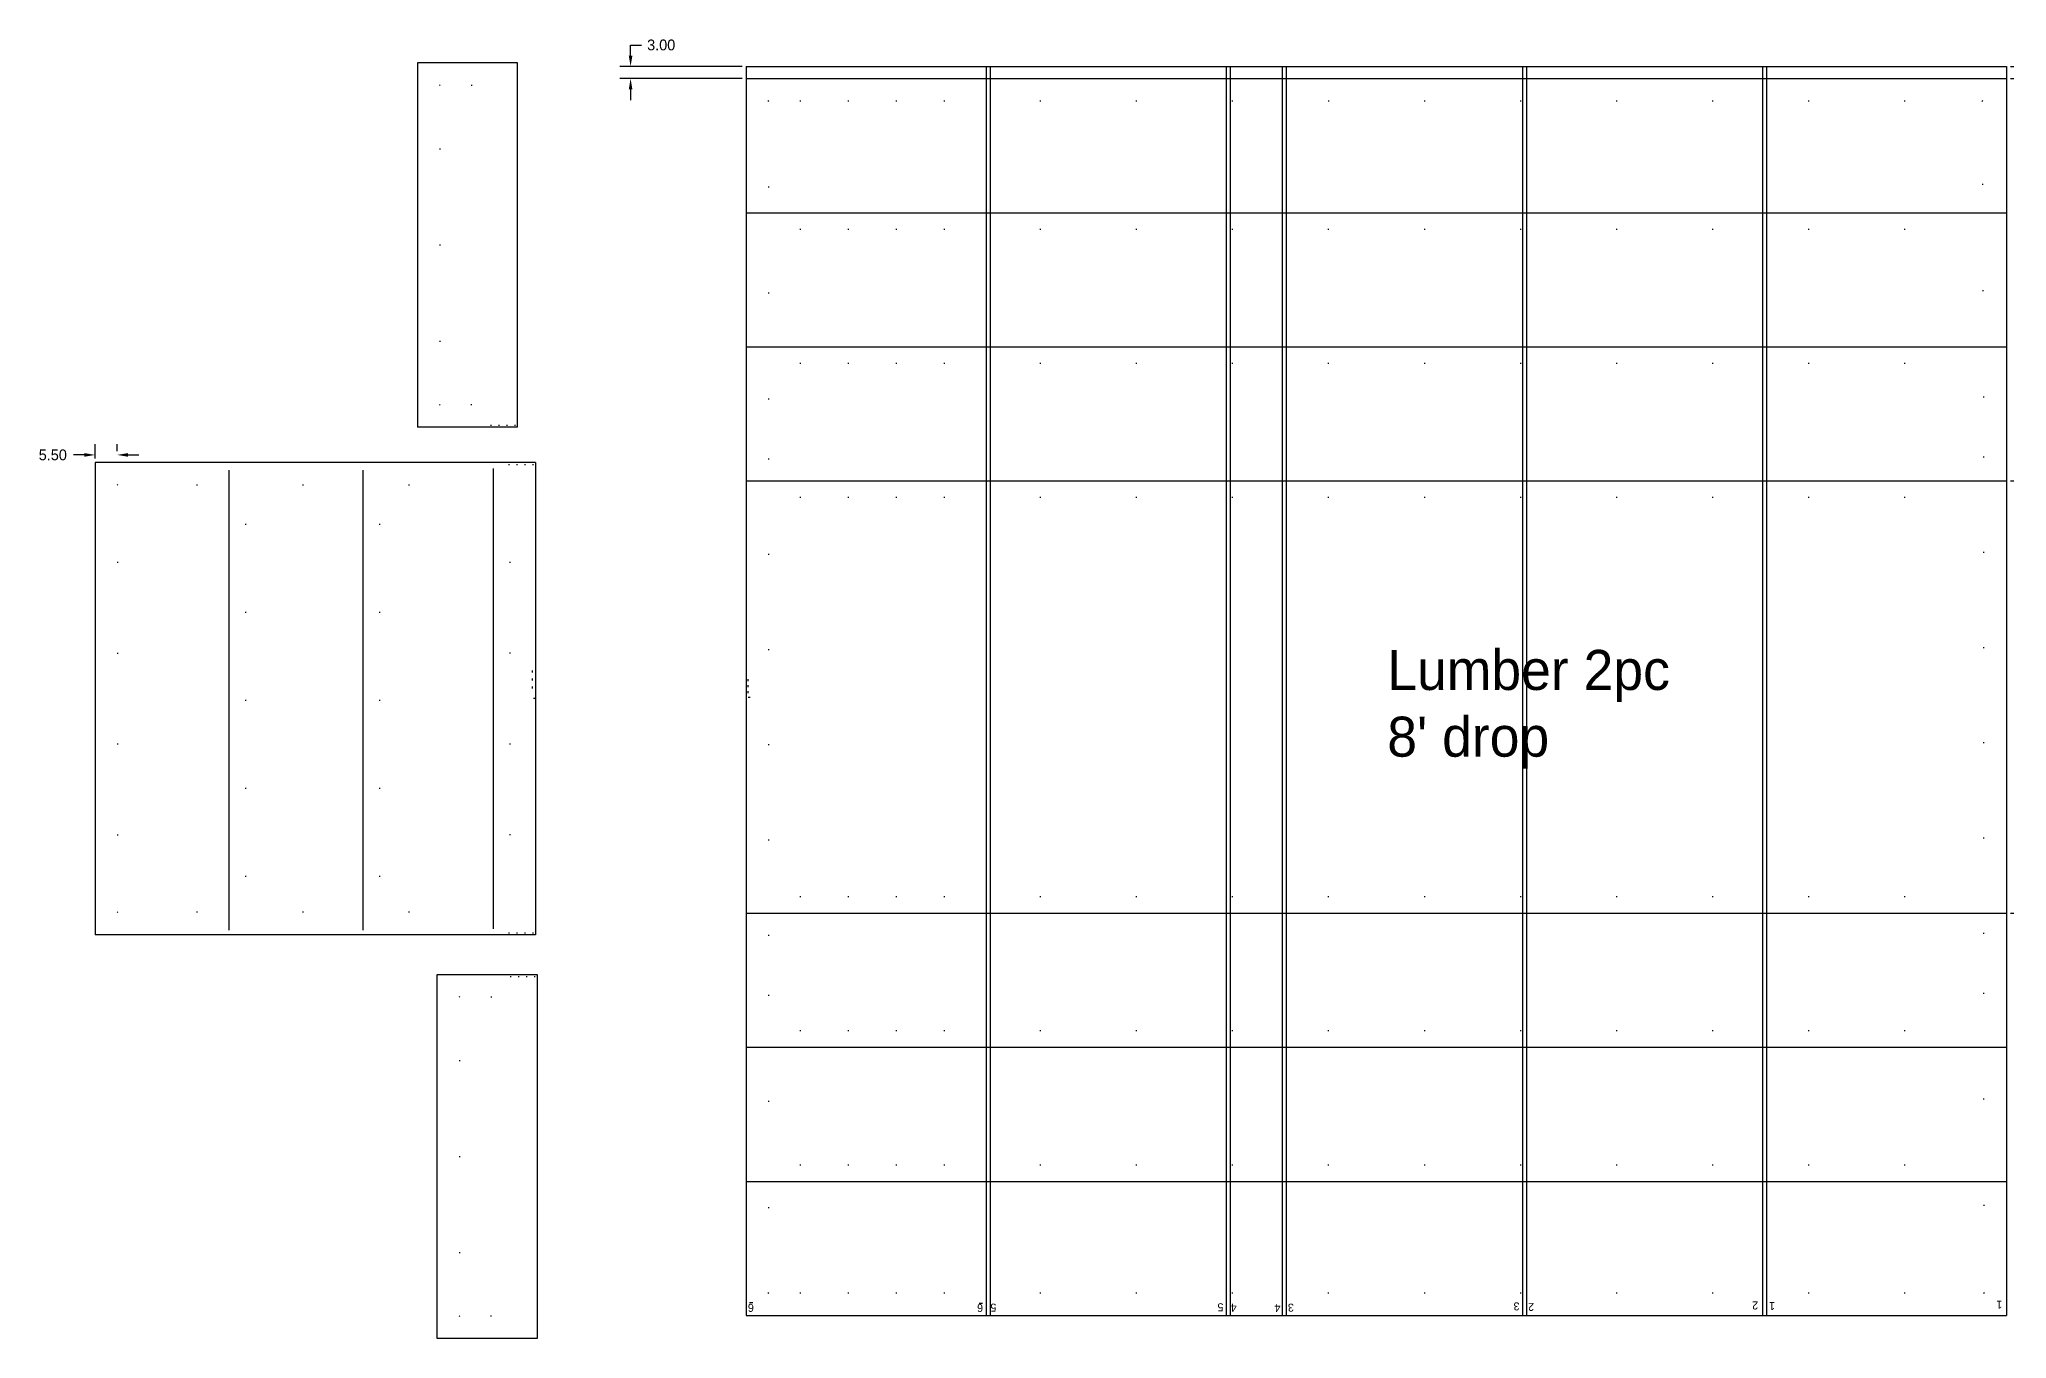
# Model space of a CAD drawing. Header units: millimetres. Extents: x 0 to 3072, y 0 to 988.
# Drawn here: x 2.5 to 494.1, y 5.4 to 330 of the extents above; entities that cross this region are included whole.
import ezdxf

# ---------------------------------------------------------------- set-up
doc = ezdxf.new("R2010")
doc.units = ezdxf.units.MM
for name, color, linetype in [('CUTME', 1, 'Continuous'), ('dim', 7, 'Continuous'), ('PEN1', 5, 'Continuous'), ('PEN2', 95, 'Continuous'), ('PENME', 3, 'Continuous'), ('TEXT', 7, 'Continuous')]:
    doc.layers.add(name, color=color, linetype=linetype)
doc.dimstyles.get("Standard").update_dxf_attribs({"dimtxt": 0.18, "dimasz": 0.18, "dimexe": 0.18, "dimexo": 0.0625, "dimgap": 0.09, "dimtad": 0, "dimtih": 1, "dimtoh": 1, "dimdec": 4, "dimzin": 0, "dimdsep": 46, "dimtxsty": 'Standard', "dimcen": 0.09, "dimadec": 0, "dimazin": 0, "dimtfac": 1, "dimtdec": 4, "dimtofl": 0, "dimtmove": 0, "dimatfit": 3, "dimfxl": 1, "dimtolj": 1, "dimtzin": 0, "dimarcsym": 0})

# ---------------------------------------------------------------- blocks, each defined once
blk = doc.blocks.new('*D237')
at = {"layer": 'Defpoints', "color": 0}
for p in [(120.82, 369.22), (126.32, 371.08), (126.32, 371.08)]:
    blk.add_point(p, dxfattribs=at)
at = {"layer": 'dim', "color": 0, "lineweight": -2}
for p, q in [((120.82, 370.16), (120.82, 373.78)), ((126.32, 372.01), (126.32, 373.78)), ((118.12, 371.08), (115.42, 371.08)), ((129.02, 371.08), (131.72, 371.08))]:
    blk.add_line(p, q, dxfattribs=at)
at = {"layer": 'dim', "color": 0}
for points in [[(118.12, 371.53), (118.12, 370.63), (120.82, 371.08)], [(129.02, 371.53), (129.02, 370.63), (126.32, 371.08)]]:
    blk.add_solid(points, dxfattribs=at)
at = {"layer": 'dim', "color": 0, "insert": (110.24, 371.08), "char_height": 2.7, "attachment_point": 5}
blk.add_mtext('\\A1;5.50', dxfattribs=at)
blk = doc.blocks.new('*D220')
at = {"layer": 'Defpoints', "color": 0}
for p in [(283.46, 468.09), (254.61, 465.09), (283.46, 465.09)]:
    blk.add_point(p, dxfattribs=at)
at = {"layer": 'dim', "color": 0, "lineweight": -2}
for p, q in [((254.61, 470.79), (254.61, 473.49)), ((254.61, 473.49), (257.31, 473.49)), ((282.52, 468.09), (251.91, 468.09)), ((282.52, 465.09), (251.91, 465.09)), ((254.61, 462.39), (254.61, 459.69))]:
    blk.add_line(p, q, dxfattribs=at)
at = {"layer": 'dim', "color": 0}
for points in [[(254.16, 470.79), (255.06, 470.79), (254.61, 468.09)], [(254.16, 462.39), (255.06, 462.39), (254.61, 465.09)]]:
    blk.add_solid(points, dxfattribs=at)
at = {"layer": 'dim', "color": 0, "insert": (262.26, 473.49), "char_height": 2.7, "attachment_point": 5}
blk.add_mtext('\\A1;3.00', dxfattribs=at)
blk = doc.blocks.new('*D200')
at = {"layer": 'Defpoints', "color": 0}
for p in [(598.46, 364.59), (598.46, 256.59), (614.49, 256.59)]:
    blk.add_point(p, dxfattribs=at)
at = {"layer": 'dim', "color": 0, "lineweight": -2}
for p, q in [((599.4, 364.59), (617.19, 364.59)), ((614.49, 361.89), (614.49, 259.29)), ((614.49, 310.59), (618.89, 285.36)), ((618.89, 285.36), (621.59, 285.36)), ((599.4, 256.59), (617.19, 256.59))]:
    blk.add_line(p, q, dxfattribs=at)
at = {"layer": 'dim', "color": 0}
for points in [[(614.04, 361.89), (614.94, 361.89), (614.49, 364.59)], [(614.04, 259.29), (614.94, 259.29), (614.49, 256.59)]]:
    blk.add_solid(points, dxfattribs=at)
at = {"layer": 'dim', "color": 0, "insert": (628.57, 285.36), "char_height": 2.7, "attachment_point": 5}
blk.add_mtext('\\A1;108.00', dxfattribs=at)
blk = doc.blocks.new('*D196')
at = {"layer": 'Defpoints', "color": 0}
for p in [(598.46, 468.09), (598.46, 465.09), (607.64, 465.09)]:
    blk.add_point(p, dxfattribs=at)
at = {"layer": 'dim', "color": 0, "lineweight": -2}
for p, q in [((607.64, 470.79), (607.64, 473.49)), ((607.64, 473.49), (610.34, 473.49)), ((599.4, 468.09), (610.34, 468.09)), ((599.4, 465.09), (610.34, 465.09)), ((607.64, 462.39), (607.64, 459.69))]:
    blk.add_line(p, q, dxfattribs=at)
at = {"layer": 'dim', "color": 0}
for points in [[(607.19, 470.79), (608.09, 470.79), (607.64, 468.09)], [(607.19, 462.39), (608.09, 462.39), (607.64, 465.09)]]:
    blk.add_solid(points, dxfattribs=at)
at = {"layer": 'dim', "color": 0, "insert": (615.29, 473.49), "char_height": 2.7, "attachment_point": 5}
blk.add_mtext('\\A1;3.00', dxfattribs=at)
blk = doc.blocks.new('A$C71D563D8')
at = {"layer": 'CUTME'}
for p, q in [((97.001, 324.143), (97.001, 233.143)), ((122.001, 324.143), (97.001, 324.143)), ((122.001, 233.143), (122.001, 324.143)), ((122.001, 233.143), (97.001, 233.143)), ((16.447, 224.324), (16.447, 106.324)), ((77.447, 224.324), (16.447, 224.324)), ((126.447, 224.324), (76.447, 224.324)), ((126.447, 224.324), (126.447, 106.324)), ((77.447, 106.324), (16.447, 106.324)), ((126.447, 106.324), (76.447, 106.324)), ((101.922, 96.4), (126.922, 96.4)), ((101.922, 5.4), (101.922, 96.4)), ((126.922, 96.4), (126.922, 5.4)), ((126.922, 5.4), (101.922, 5.4))]:
    blk.add_line(p, q, dxfattribs=at)
at = {"layer": 'CUTME', "ltscale": 22}
for p, q in [((179.091, 323.196), (240.091, 323.196)), ((179.091, 323.196), (179.091, 11.196)), ((239.091, 323.196), (300.091, 323.196)), ((239.091, 323.196), (239.091, 11.196)), ((240.091, 323.196), (240.091, 11.196)), ((299.091, 323.196), (314.091, 323.196)), ((299.091, 323.196), (299.091, 11.196)), ((300.091, 323.196), (300.091, 11.196)), ((313.091, 323.196), (374.091, 323.196)), ((313.091, 323.196), (313.091, 11.196)), ((314.091, 323.196), (314.091, 11.196)), ((373.091, 323.196), (434.091, 323.196)), ((373.091, 323.196), (373.091, 11.196)), ((374.091, 323.196), (374.091, 11.196)), ((433.091, 323.196), (494.091, 323.196)), ((433.091, 323.196), (433.091, 11.196)), ((434.091, 323.196), (434.091, 11.196)), ((494.091, 323.196), (494.091, 11.196)), ((179.091, 11.196), (240.091, 11.196)), ((239.091, 11.196), (300.091, 11.196)), ((299.091, 11.196), (314.091, 11.196)), ((313.091, 11.196), (374.091, 11.196)), ((373.091, 11.196), (434.091, 11.196)), ((433.091, 11.196), (494.091, 11.196))]:
    blk.add_line(p, q, dxfattribs=at)
at = {"layer": 'PEN1', "ltscale": 22}
for p, q in [((179.091, 320.196), (240.091, 320.196)), ((239.091, 320.196), (300.091, 320.196)), ((299.091, 320.196), (314.091, 320.196)), ((313.091, 320.196), (374.091, 320.196)), ((373.091, 320.196), (434.091, 320.196)), ((433.091, 320.196), (494.091, 320.196))]:
    blk.add_line(p, q, dxfattribs=at)
at = {"layer": 'PEN2', "ltscale": 22}
for p, q in [((179.091, 286.696), (240.091, 286.696)), ((239.091, 286.696), (300.091, 286.696)), ((299.091, 286.696), (314.091, 286.696)), ((313.091, 286.696), (374.091, 286.696)), ((373.091, 286.696), (434.091, 286.696)), ((433.091, 286.696), (494.091, 286.696)), ((179.091, 253.196), (240.091, 253.196)), ((239.091, 253.196), (300.091, 253.196)), ((299.091, 253.196), (314.091, 253.196)), ((313.091, 253.196), (374.091, 253.196)), ((373.091, 253.196), (434.091, 253.196)), ((433.091, 253.196), (494.091, 253.196)), ((179.091, 219.696), (240.091, 219.696)), ((239.091, 219.696), (300.091, 219.696)), ((299.091, 219.696), (314.091, 219.696)), ((313.091, 219.696), (374.091, 219.696)), ((373.091, 219.696), (434.091, 219.696)), ((433.091, 219.696), (494.091, 219.696)), ((179.091, 111.696), (240.091, 111.696)), ((239.091, 111.696), (300.091, 111.696)), ((299.091, 111.696), (314.091, 111.696)), ((313.091, 111.696), (374.091, 111.696)), ((373.091, 111.696), (434.091, 111.696)), ((433.091, 111.696), (494.091, 111.696)), ((179.091, 78.196), (240.091, 78.196)), ((239.091, 78.196), (300.091, 78.196)), ((299.091, 78.196), (314.091, 78.196)), ((313.091, 78.196), (374.091, 78.196)), ((373.091, 78.196), (434.091, 78.196)), ((433.091, 78.196), (494.091, 78.196)), ((179.091, 44.696), (240.091, 44.696)), ((239.091, 44.696), (300.091, 44.696)), ((299.091, 44.696), (314.091, 44.696)), ((313.091, 44.696), (374.091, 44.696)), ((373.091, 44.696), (434.091, 44.696)), ((433.091, 44.696), (494.091, 44.696))]:
    blk.add_line(p, q, dxfattribs=at)
at = {"layer": 'PEN2'}
for p, q in [((49.95, 107.41), (49.95, 222.41)), ((83.45, 107.41), (83.45, 222.41)), ((115.947, 107.824), (115.947, 222.824))]:
    blk.add_line(p, q, dxfattribs=at)
at = {"layer": 'PENME'}
for p, q in [((102.501, 318.643), (102.678, 318.466)), ((110.501, 318.643), (110.501, 318.393)), ((102.501, 302.643), (102.751, 302.643)), ((102.501, 278.643), (102.751, 278.643)), ((102.501, 254.643), (102.751, 254.643)), ((102.501, 238.643), (102.678, 238.819)), ((110.501, 238.643), (110.501, 238.893)), ((115.251, 233.643), (115.501, 233.643)), ((117.251, 233.643), (117.501, 233.643)), ((119.251, 233.643), (119.501, 233.643)), ((121.251, 233.643), (121.501, 233.643)), ((119.693, 223.825), (119.943, 223.825)), ((121.693, 223.825), (121.943, 223.825)), ((123.693, 223.825), (123.943, 223.825)), ((125.693, 223.825), (125.943, 223.825)), ((21.947, 218.827), (22.124, 218.65)), ((41.947, 218.577), (41.947, 218.827)), ((68.447, 218.577), (68.447, 218.827)), ((94.947, 218.577), (94.947, 218.827)), ((53.95, 208.92), (54.2, 208.92)), ((87.45, 208.92), (87.7, 208.92)), ((21.947, 199.374), (22.197, 199.374)), ((119.947, 199.424), (120.197, 199.424)), ((53.95, 186.92), (54.2, 186.92)), ((87.45, 186.92), (87.7, 186.92)), ((21.947, 176.674), (22.197, 176.674)), ((119.947, 176.724), (120.197, 176.724)), ((125.616, 172.364), (125.616, 171.864)), ((125.616, 170.364), (125.616, 169.864)), ((125.616, 168.364), (125.616, 167.864)), ((53.95, 164.876), (54.2, 164.876)), ((87.45, 164.876), (87.7, 164.876)), ((126.447, 165.324), (125.947, 165.324)), ((21.947, 153.974), (22.197, 153.974)), ((119.947, 154.024), (120.197, 154.024)), ((53.95, 142.92), (54.2, 142.92)), ((87.45, 142.92), (87.7, 142.92)), ((21.947, 131.274), (22.197, 131.274)), ((119.947, 131.324), (120.197, 131.324)), ((53.95, 120.921), (54.2, 120.921)), ((87.45, 120.921), (87.7, 120.921)), ((21.947, 111.824), (22.124, 112.001)), ((41.947, 111.824), (41.947, 112.074)), ((68.447, 111.824), (68.447, 112.074)), ((94.947, 111.824), (94.947, 112.074)), ((119.701, 106.821), (119.951, 106.821)), ((121.701, 106.821), (121.951, 106.821)), ((123.701, 106.821), (123.951, 106.821)), ((125.701, 106.821), (125.951, 106.821)), ((120.172, 95.9), (120.422, 95.9)), ((122.172, 95.9), (122.422, 95.9)), ((124.172, 95.9), (124.422, 95.9)), ((126.172, 95.9), (126.422, 95.9)), ((107.422, 90.9), (107.599, 90.723)), ((115.422, 90.9), (115.422, 90.65)), ((107.422, 74.9), (107.672, 74.9)), ((107.422, 50.9), (107.672, 50.9)), ((107.422, 26.9), (107.672, 26.9)), ((107.422, 10.9), (107.599, 11.077)), ((115.422, 10.9), (115.422, 11.15))]:
    blk.add_line(p, q, dxfattribs=at)
at = {"layer": 'PENME', "ltscale": 22}
for p, q in [((184.789, 314.498), (184.591, 314.696)), ((192.593, 314.696), (192.593, 314.446)), ((204.593, 314.696), (204.593, 314.446)), ((216.593, 314.696), (216.593, 314.446)), ((228.593, 314.696), (228.593, 314.446)), ((252.593, 314.696), (252.593, 314.446)), ((276.593, 314.696), (276.593, 314.446)), ((300.593, 314.696), (300.593, 314.446)), ((300.593, 314.696), (300.593, 314.446)), ((324.593, 314.696), (324.593, 314.446)), ((348.593, 314.696), (348.593, 314.446)), ((372.593, 314.696), (372.593, 314.446)), ((396.593, 314.696), (396.593, 314.446)), ((420.593, 314.696), (420.593, 314.446)), ((444.593, 314.696), (444.593, 314.446)), ((468.593, 314.696), (468.593, 314.446)), ((487.916, 314.495), (488.113, 314.694)), ((184.591, 293.196), (184.841, 293.196)), ((488.182, 293.704), (487.932, 293.703)), ((192.591, 282.696), (192.591, 282.446)), ((204.591, 282.696), (204.591, 282.446)), ((216.591, 282.696), (216.591, 282.446)), ((228.591, 282.696), (228.591, 282.446)), ((252.591, 282.696), (252.591, 282.446)), ((276.591, 282.696), (276.591, 282.446)), ((300.591, 282.696), (300.591, 282.446)), ((324.591, 282.696), (324.591, 282.446)), ((348.591, 282.696), (348.591, 282.446)), ((372.591, 282.696), (372.591, 282.446)), ((396.591, 282.696), (396.591, 282.446)), ((420.591, 282.696), (420.591, 282.446)), ((444.591, 282.696), (444.591, 282.446)), ((468.591, 282.696), (468.591, 282.446)), ((184.591, 266.696), (184.841, 266.696)), ((488.267, 267.204), (488.017, 267.203)), ((192.591, 249.196), (192.591, 248.946)), ((204.591, 249.196), (204.591, 248.946)), ((216.591, 249.196), (216.591, 248.946)), ((228.591, 249.196), (228.591, 248.946)), ((252.591, 249.196), (252.591, 248.946)), ((276.591, 249.196), (276.591, 248.946)), ((300.591, 249.196), (300.591, 248.946)), ((324.591, 249.196), (324.591, 248.946)), ((348.591, 249.196), (348.591, 248.946)), ((372.591, 249.196), (372.591, 248.946)), ((396.591, 249.196), (396.591, 248.946)), ((420.591, 249.196), (420.591, 248.946)), ((444.591, 249.196), (444.591, 248.946)), ((468.591, 249.196), (468.591, 248.946)), ((184.591, 240.196), (184.841, 240.196)), ((488.187, 240.704), (488.437, 240.704)), ((184.591, 225.196), (184.841, 225.196)), ((488.187, 225.704), (488.437, 225.704)), ((192.591, 215.696), (192.591, 215.446)), ((204.591, 215.696), (204.591, 215.446)), ((216.591, 215.696), (216.591, 215.446)), ((228.591, 215.696), (228.591, 215.446)), ((252.591, 215.696), (252.591, 215.446)), ((276.591, 215.696), (276.591, 215.446)), ((300.591, 215.696), (300.591, 215.446)), ((324.591, 215.696), (324.591, 215.446)), ((348.591, 215.696), (348.591, 215.446)), ((372.591, 215.696), (372.591, 215.446)), ((396.591, 215.696), (396.591, 215.446)), ((420.591, 215.696), (420.591, 215.446)), ((444.591, 215.696), (444.591, 215.446)), ((468.591, 215.696), (468.591, 215.446)), ((488.187, 201.904), (488.437, 201.904)), ((184.591, 201.396), (184.841, 201.396)), ((184.591, 177.596), (184.841, 177.596)), ((488.187, 178.104), (488.437, 178.104)), ((179.591, 169.696), (179.591, 170.196)), ((179.591, 168.196), (179.591, 168.696)), ((179.591, 166.696), (179.591, 167.196)), ((179.591, 165.696), (180.091, 165.696)), ((184.591, 153.796), (184.841, 153.796)), ((488.187, 154.304), (488.437, 154.304)), ((184.591, 129.996), (184.841, 129.996)), ((488.187, 130.504), (488.437, 130.504)), ((192.591, 115.946), (192.591, 115.696)), ((204.591, 115.946), (204.591, 115.696)), ((216.591, 115.946), (216.591, 115.696)), ((228.591, 115.946), (228.591, 115.696)), ((252.591, 115.946), (252.591, 115.696)), ((276.591, 115.946), (276.591, 115.696)), ((300.591, 115.946), (300.591, 115.696)), ((300.591, 115.946), (300.591, 115.696)), ((324.591, 115.946), (324.591, 115.696)), ((348.591, 115.946), (348.591, 115.696)), ((372.591, 115.946), (372.591, 115.696)), ((396.591, 115.946), (396.591, 115.696)), ((420.591, 115.946), (420.591, 115.696)), ((444.591, 115.946), (444.591, 115.696)), ((468.591, 115.946), (468.591, 115.696)), ((184.591, 106.196), (184.841, 106.196)), ((488.187, 106.704), (488.437, 106.704)), ((184.591, 91.196), (184.841, 91.196)), ((488.187, 91.704), (488.437, 91.704)), ((192.591, 82.446), (192.591, 82.196)), ((204.591, 82.446), (204.591, 82.196)), ((216.591, 82.446), (216.591, 82.196)), ((228.591, 82.446), (228.591, 82.196)), ((252.591, 82.446), (252.591, 82.196)), ((276.591, 82.446), (276.591, 82.196)), ((300.591, 82.446), (300.591, 82.196)), ((324.591, 82.446), (324.591, 82.196)), ((348.591, 82.446), (348.591, 82.196)), ((372.591, 82.446), (372.591, 82.196)), ((396.591, 82.446), (396.591, 82.196)), ((420.591, 82.446), (420.591, 82.196)), ((444.591, 82.446), (444.591, 82.196)), ((468.591, 82.446), (468.591, 82.196)), ((184.591, 64.696), (184.841, 64.696)), ((488.437, 65.205), (488.187, 65.204)), ((192.591, 48.946), (192.591, 48.696)), ((204.591, 48.946), (204.591, 48.696)), ((216.591, 48.946), (216.591, 48.696)), ((228.591, 48.946), (228.591, 48.696)), ((252.591, 48.946), (252.591, 48.696)), ((276.591, 48.946), (276.591, 48.696)), ((300.591, 48.946), (300.591, 48.696)), ((324.591, 48.946), (324.591, 48.696)), ((348.591, 48.946), (348.591, 48.696)), ((372.591, 48.946), (372.591, 48.696)), ((396.591, 48.946), (396.591, 48.696)), ((420.591, 48.946), (420.591, 48.696)), ((444.591, 48.946), (444.591, 48.696)), ((468.591, 48.946), (468.591, 48.696)), ((184.591, 38.196), (184.841, 38.196)), ((488.522, 38.705), (488.272, 38.704)), ((184.591, 16.696), (184.789, 16.894)), ((192.591, 16.899), (192.591, 16.649)), ((204.591, 16.899), (204.591, 16.649)), ((216.591, 16.899), (216.591, 16.649)), ((228.591, 16.899), (228.591, 16.649)), ((252.591, 16.899), (252.591, 16.649)), ((276.591, 16.899), (276.591, 16.649)), ((300.591, 16.899), (300.591, 16.649)), ((324.591, 16.899), (324.591, 16.649)), ((348.591, 16.899), (348.591, 16.649)), ((372.591, 16.899), (372.591, 16.649)), ((396.591, 16.899), (396.591, 16.649)), ((420.591, 16.899), (420.591, 16.649)), ((444.591, 16.899), (444.591, 16.649)), ((468.591, 16.899), (468.591, 16.649)), ((488.591, 16.695), (488.392, 16.893))]:
    blk.add_line(p, q, dxfattribs=at)
at = {"layer": 'TEXT', "ltscale": 22}
for p, q in [((179.951, 14.46), (180.822, 14.46)), ((237.32, 14.256), (238.19, 14.256))]:
    blk.add_line(p, q, dxfattribs=at)
at = {"layer": 'dim', "ltscale": 22, "insert": (339.318, 177.463), "char_height": 10, "width": 121.73333, "attachment_point": 1}
blk.add_mtext("Lumber 2pc\\P8' drop", dxfattribs=at)
at = {"layer": 'TEXT', "ltscale": 22}
for s, p in [('1', (492.998, 14.873)), ('6', (181.046, 14.087)), ('6', (238.319, 14.054)), ('5', (241.63, 14.148)), ('5', (298.387, 14.244)), ('4', (301.702, 14.103)), ('4', (312.625, 14.058)), ('3', (315.986, 14.143)), ('3', (372.368, 14.456)), ('2', (376.017, 14.336)), ('2', (432.001, 14.691)), ('1', (436.215, 14.55))]:
    blk.add_text(s, height=2, rotation=180, dxfattribs=at).set_placement(p)
at = {"layer": 'dim', "ltscale": 22}
for base, p1, p2, override, picture, middle in [((150.24, 320.196), (179.091, 323.196), (179.091, 320.196), {"dimscale": 15, "dimdec": 2}, '*D220', (157.89, 328.596)), ((503.275, 320.196), (494.091, 323.196), (494.091, 320.196), {"dimscale": 15, "dimdec": 2}, '*D196', (510.925, 328.596)), ((510.123, 111.696), (494.091, 219.696), (494.091, 111.696), {"dimscale": 15, "dimdec": 2, "dimtmove": 1}, '*D200', (518.575, 140.46))]:
    dim = blk.add_linear_dim(base=base, p1=p1, p2=p2, angle=90, dimstyle='Standard', override=override, dxfattribs=at)
    dim.commit()
    dim.dimension.update_dxf_attribs({"geometry": picture, "text_midpoint": middle, "dimtype": 128, "insert": (-104.37, -144.897)})
dim = blk.add_linear_dim(base=(21.947, 226.18), p1=(16.447, 224.324), p2=(21.947, 226.18), dimstyle='Standard', override={"dimscale": 15, "dimdec": 2}, dxfattribs=at)
dim.commit()
dim.dimension.update_dxf_attribs({"geometry": '*D237', "text_midpoint": (5.872, 226.18), "dimtype": 128, "insert": (-104.37, -144.897)})

msp = doc.modelspace()

# ---------------------------------------------------------------- block references
msp.add_blockref('A$C71D563D8', (0, 0))

doc.saveas('drawing.dxf')
